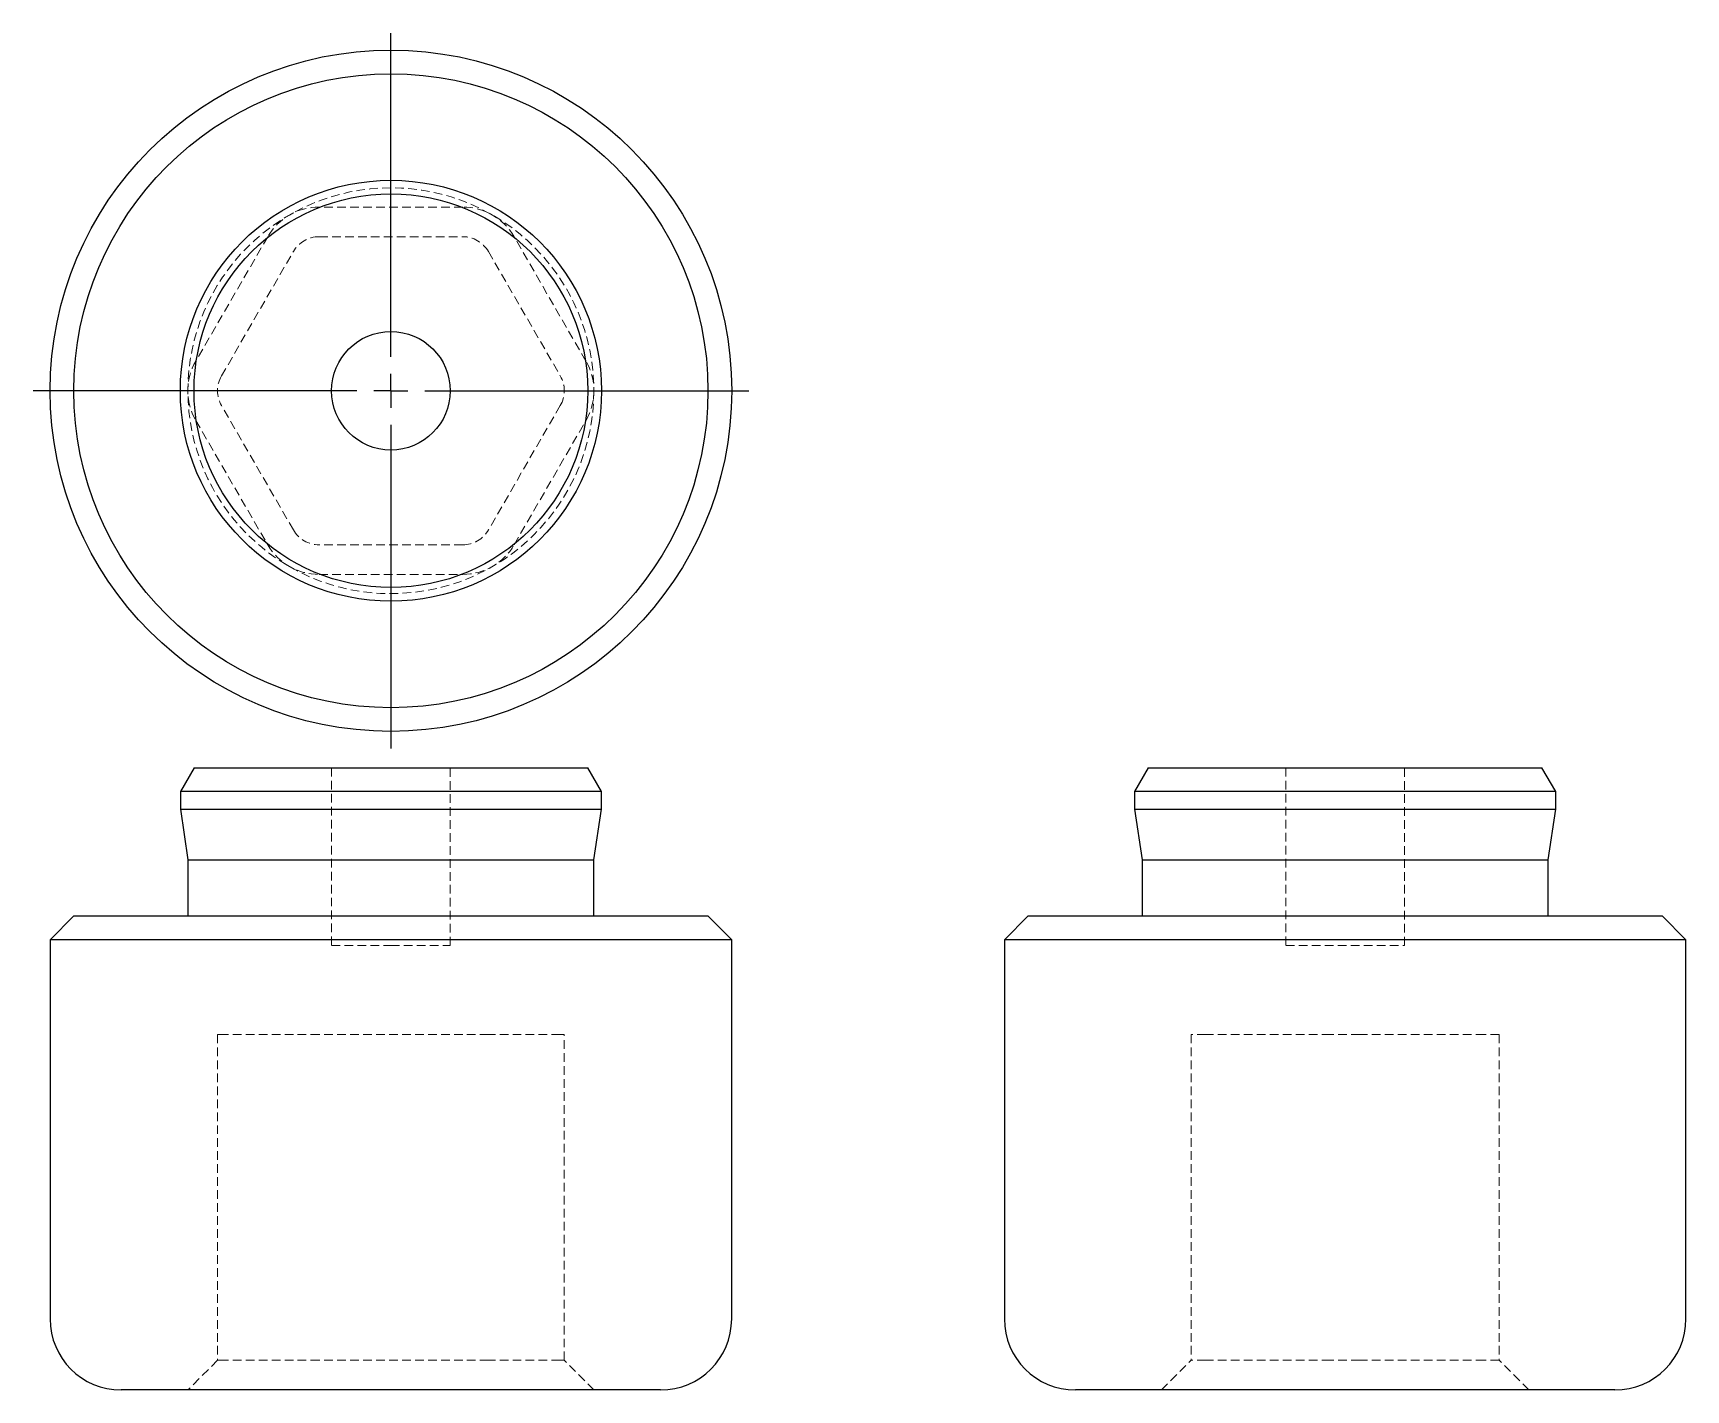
# Model space of a CAD drawing. Header units: millimetres. Extents: x 30 to 273, y 11 to 210.
import ezdxf

# ---------------------------------------------------------------- set-up
doc = ezdxf.new("R2010")
doc.units = ezdxf.units.MM
doc.linetypes.add('HIDDEN', pattern=[1.905, 1.27, -0.635])
doc.layers.add('10', color=7, linetype='Continuous')

# ---------------------------------------------------------------- blocks, each defined once
blk = doc.blocks.new('SW_CENTERMARKSYMBOL_0')
at = {"layer": '10', "color": 0}
for p, q in [((0, 5), (0, 52.5)), ((0, 0), (0, 2.5)), ((-5, 0), (-52.5, 0)), ((0, 0), (-2.5, 0)), ((0, 0), (0, -2.5)), ((0, 0), (2.5, 0)), ((5, 0), (52.5, 0)), ((0, -5), (0, -52.5))]:
    blk.add_line(p, q, dxfattribs=at)

msp = doc.modelspace()

# ---------------------------------------------------------------- linework, layer by layer
at = {"color": 7, "linetype": 'HIDDEN', "lineweight": 18}
for p, q in [((93.54, 184.96), (72.46, 184.96)), ((64.93, 180.61), (54.38, 162.35)), ((72.46, 180.61), (93.54, 180.61)), ((111.62, 162.35), (101.07, 180.61)), ((58.15, 160.17), (68.69, 178.43)), ((97.31, 178.43), (107.85, 160.17)), ((68.69, 137.57), (58.15, 155.83)), ((107.85, 155.83), (97.31, 137.57)), ((54.38, 153.65), (64.93, 135.39)), ((101.07, 135.39), (111.62, 153.65)), ((93.54, 135.39), (72.46, 135.39)), ((72.46, 131.04), (93.54, 131.04)), ((74.3, 102.65), (74.3, 76.57)), ((91.7, 76.57), (91.7, 102.65)), ((214.3, 102.65), (214.3, 76.57)), ((231.7, 76.57), (231.7, 102.65)), ((74.3, 76.57), (83, 76.57)), ((83, 76.57), (91.7, 76.57)), ((214.3, 76.57), (231.7, 76.57)), ((58.15, 63.52), (57.57, 63.52)), ((57.57, 63.52), (57.57, 15.7)), ((68.69, 63.52), (58.15, 63.52)), ((72.46, 63.52), (68.69, 63.52)), ((93.54, 63.52), (72.46, 63.52)), ((97.31, 63.52), (93.54, 63.52)), ((107.85, 63.52), (97.31, 63.52)), ((108.43, 63.52), (107.85, 63.52)), ((108.43, 15.7), (108.43, 63.52)), ((200.39, 63.52), (200.39, 15.7)), ((202.57, 63.52), (200.39, 63.52)), ((220.83, 63.52), (202.57, 63.52)), ((225.17, 63.52), (220.83, 63.52)), ((243.43, 63.52), (225.17, 63.52)), ((245.61, 63.52), (243.43, 63.52)), ((245.61, 63.52), (245.61, 15.7)), ((57.57, 15.7), (53.22, 11.35)), ((58.15, 15.7), (57.57, 15.7)), ((68.69, 15.7), (58.15, 15.7)), ((72.46, 15.7), (68.69, 15.7)), ((93.54, 15.7), (72.46, 15.7)), ((97.31, 15.7), (93.54, 15.7)), ((107.85, 15.7), (97.31, 15.7)), ((108.43, 15.7), (107.85, 15.7)), ((112.78, 11.35), (108.43, 15.7)), ((196.04, 11.35), (200.39, 15.7)), ((202.57, 15.7), (200.39, 15.7)), ((220.83, 15.7), (202.57, 15.7)), ((225.17, 15.7), (220.83, 15.7)), ((243.43, 15.7), (225.17, 15.7)), ((245.61, 15.7), (243.43, 15.7)), ((249.96, 11.35), (245.61, 15.7))]:
    msp.add_line(p, q, dxfattribs=at)
at = {"color": 7, "linetype": 'Continuous', "lineweight": 25}
for p, q in [((54.12, 102.65), (52.11, 99.17)), ((54.12, 102.65), (83, 102.65)), ((83, 102.65), (111.88, 102.65)), ((113.89, 99.17), (111.88, 102.65)), ((194.12, 102.65), (192.11, 99.17)), ((194.12, 102.65), (251.88, 102.65)), ((253.89, 99.17), (251.88, 102.65)), ((52.11, 99.17), (52.11, 96.57)), ((113.89, 99.17), (52.11, 99.17)), ((113.89, 96.57), (113.89, 99.17)), ((192.11, 99.17), (192.11, 96.57)), ((253.89, 99.17), (192.11, 99.17)), ((253.89, 96.57), (253.89, 99.17)), ((52.11, 96.57), (53.22, 89.17)), ((52.11, 96.57), (113.89, 96.57)), ((112.78, 89.17), (113.89, 96.57)), ((192.11, 96.57), (193.22, 89.17)), ((192.11, 96.57), (253.89, 96.57)), ((252.78, 89.17), (253.89, 96.57)), ((53.22, 89.17), (53.22, 80.91)), ((53.22, 89.17), (112.78, 89.17)), ((112.78, 80.91), (112.78, 89.17)), ((193.22, 89.17), (193.22, 80.91)), ((193.22, 89.17), (252.78, 89.17)), ((252.78, 80.91), (252.78, 89.17)), ((36.48, 80.91), (33, 77.43)), ((36.48, 80.91), (129.52, 80.91)), ((133, 77.43), (129.52, 80.91)), ((176.48, 80.91), (173, 77.43)), ((176.48, 80.91), (269.52, 80.91)), ((273, 77.43), (269.52, 80.91)), ((33, 77.43), (33, 21.78)), ((133, 77.43), (33, 77.43)), ((133, 21.78), (133, 77.43)), ((173, 77.43), (173, 21.78)), ((273, 77.43), (173, 77.43)), ((273, 21.78), (273, 77.43)), ((83, 11.35), (43.43, 11.35)), ((122.57, 11.35), (83, 11.35)), ((262.57, 11.35), (183.43, 11.35))]:
    msp.add_line(p, q, dxfattribs=at)
for radius in [50, 46.52, 30.89, 28.88, 8.7]:
    msp.add_circle((83, 158), radius, dxfattribs=at)
at = {"color": 7, "linetype": 'HIDDEN', "lineweight": 18}
msp.add_circle((83, 158), 29.78, dxfattribs=at)
for centre, radius, start, end in [((72.46, 176.26), 8.7, 90, 150), ((93.54, 176.26), 8.7, 30, 90), ((72.46, 176.26), 4.35, 90, 150), ((93.54, 176.26), 4.35, 30, 90), ((61.91, 158), 8.7, 150, 210), ((61.91, 158), 4.35, 150, 210), ((104.09, 158), 4.35, 330, 30), ((104.09, 158), 8.7, 330, 30), ((72.46, 139.74), 4.35, 210, 270), ((93.54, 139.74), 4.35, 270, 330), ((72.46, 139.74), 8.7, 210, 270), ((93.54, 139.74), 8.7, 270, 330)]:
    msp.add_arc(centre, radius, start, end, dxfattribs=at)
at = {"color": 7, "linetype": 'Continuous', "lineweight": 25}
for centre, start, end in [((43.43, 21.78), 180, 270), ((122.57, 21.78), 270, 0), ((183.43, 21.78), 180, 270), ((262.57, 21.78), 270, 0)]:
    msp.add_arc(centre, 10.43, start, end, dxfattribs=at)

# ---------------------------------------------------------------- block references
at = {"layer": '10'}
msp.add_blockref('SW_CENTERMARKSYMBOL_0', (83, 158), dxfattribs=at)

doc.saveas('drawing.dxf')
